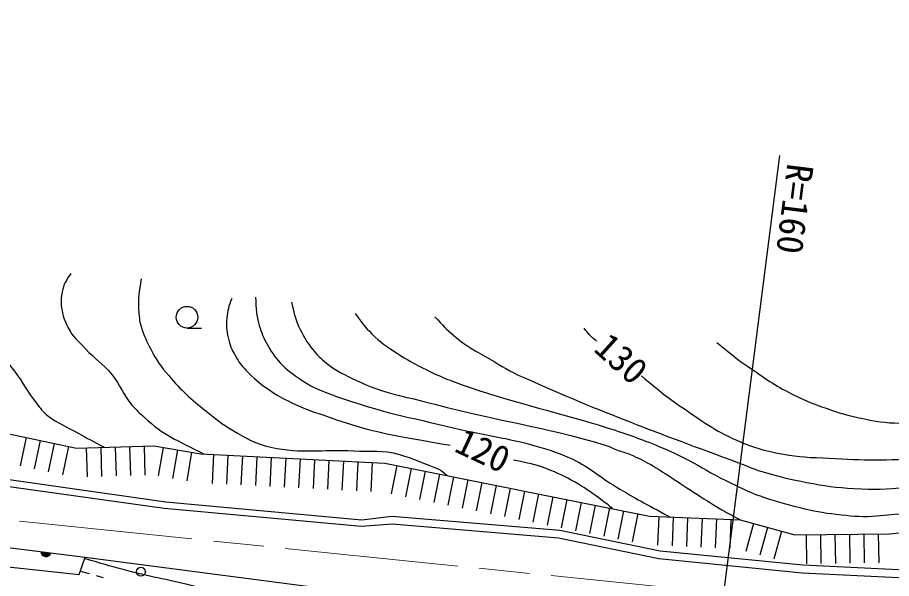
# Model space of a CAD drawing. Units: millimetres, scale not verified. Extents: x 40000 to 680000, y 20000 to 380000.
# Drawn here: x 213128 to 273636, y 264096 to 302913 of the extents above; entities that cross this region are included whole.
import ezdxf
from ezdxf.enums import TextEntityAlignment as Align

# ---------------------------------------------------------------- set-up
doc = ezdxf.new("R2010")
doc.units = ezdxf.units.MM
doc.header["$LTSCALE"] = 1000
doc.linetypes.add('CHAIN', pattern=[18.5, 12, -1.5, 3.5, -1.5])
for name, color, linetype, lineweight in [('M-BGD', 7, 'Continuous', 25), ('M-BMK', 2, 'CHAIN', 13), ('M-BMK-SRVR', 3, 'Continuous', 25)]:
    doc.layers.add(name, color=color, linetype=linetype, lineweight=lineweight)
doc.styles.add('ＭＳ ゴシック', font='')
doc.styles.get('ＭＳ ゴシック').set_extended_font_data('MS Gothic')

msp = doc.modelspace()

# ---------------------------------------------------------------- linework, layer by layer
at = {"layer": 'M-BGD'}
for p, q in [((224864, 281426), (225864, 281426)), ((213723, 273849), (213306, 271893)), ((214701, 273641), (214285, 271685)), ((215679, 273433), (215263, 271477)), ((216657, 273225), (216241, 271268)), ((217890, 273129), (217951, 271129)), ((218890, 273159), (218950, 271160)), ((219889, 273189), (219950, 271190)), ((220889, 273219), (220949, 271220)), ((221888, 273250), (221949, 271251)), ((223212, 273162), (222878, 271190)), ((224198, 272995), (223864, 271023)), ((225184, 272829), (224850, 270857)), ((226703, 272676), (226602, 270678)), ((227702, 272625), (227600, 270627)), ((228701, 272574), (228599, 270576)), ((229699, 272523), (229598, 270525)), ((230698, 272472), (230596, 270474)), ((231697, 272421), (231595, 270424)), ((232696, 272370), (232594, 270373)), ((233694, 272319), (233592, 270322)), ((234693, 272268), (234591, 270271)), ((235692, 272217), (235590, 270220)), ((236690, 272166), (236589, 270169)), ((237689, 272115), (237587, 270118)), ((239395, 271906), (239004, 269945)), ((240375, 271711), (239985, 269749)), ((241356, 271516), (240965, 269554)), ((242337, 271320), (241946, 269359)), ((243318, 271125), (242927, 269163)), ((244298, 270930), (243908, 268968)), ((245279, 270734), (244888, 268773)), ((246260, 270539), (245869, 268577)), ((247240, 270344), (246850, 268382)), ((248221, 270148), (247831, 268187)), ((249202, 269953), (248811, 267991)), ((250183, 269758), (249792, 267796)), ((251163, 269562), (250773, 267601)), ((252144, 269367), (251753, 267405)), ((253125, 269171), (252734, 267210)), ((254106, 268976), (253715, 267015)), ((255086, 268781), (254696, 266819)), ((256067, 268585), (255676, 266624)), ((257525, 268395), (257441, 266396)), ((258524, 268353), (258440, 266355)), ((259523, 268311), (259439, 266313)), ((260522, 268269), (260438, 266271)), ((261521, 268227), (261437, 266229)), ((262520, 268185), (262436, 266187)), ((264089, 267900), (263556, 265972)), ((265053, 267634), (264520, 265706)), ((266017, 267368), (265484, 265440)), ((267721, 267119), (267747, 265119)), ((268721, 267133), (268747, 265133)), ((269721, 267146), (269747, 265146)), ((270720, 267159), (270747, 265160)), ((271720, 267173), (271747, 265173)), ((272720, 267186), (272747, 265186)), ((209401, 266624), (217808, 265583)), ((217476, 264612), (218097, 264440)), ((218579, 264306), (219061, 264172))]:
    msp.add_line(p, q, dxfattribs=at)
for points in [[(208962, 271464), (223405, 269409), (236965, 268155), (239053, 268421), (250663, 267449), (257610, 266020), (267500, 265045), (274607, 264703), (288338, 264976), (298545, 265801), (310607, 267549), (320556, 269260), (324578, 270673), (335084, 275971), (336828, 276559), (350323, 279206), (360730, 282588), (374824, 286819), (388894, 291457), (390927, 294174), (411186, 300692), (415147, 300043), (423457, 302174), (427895, 302913)], [(208895, 270981), (223291, 268954), (236945, 267709), (239065, 267869), (250585, 266904), (257528, 265476), (267460, 264497), (274600, 264154), (288366, 264427), (298606, 265255), (310693, 267006), (320695, 268727), (324794, 270167), (335307, 275271), (336971, 275923), (350461, 278674), (360964, 281796), (375031, 286201), (389237, 290804), (391299, 293551), (411228, 300129), (415209, 299400), (423590, 301483), (427999, 302268)], [(194057, 278166), (211219, 274383), (217205, 273108), (222573, 273270), (225822, 272720), (238570, 272071), (256892, 268421), (263153, 268159), (266952, 267109), (273489, 267196), (284887, 268346), (288973, 268634), (299546, 267984), (311669, 270008)], [(194606, 270431), (200020, 268424), (205519, 267007), (209401, 266624), (210110, 265166), (217392, 264366), (217808, 265583), (234247, 263421), (246099, 262333), (267035, 260377), (273417, 256478)]]:
    msp.add_lwpolyline(points, dxfattribs=at)
for centre, radius in [((224864, 282176), 750), ((221675, 264566), 305)]:
    msp.add_circle(centre, radius, dxfattribs=at)
for radius, start, end in [(354, 181.7353, 344.14048), (283, 183.95934, 341.91644), (212, 187.70567, 338.17012), (142, 195.4174, 330.45839), (100, 205.73506, 320.14072)]:
    msp.add_arc((215100, 265973), radius, start, end, dxfattribs=at)
for points, knots in [([(209735, 285882), (209534, 285204), (209435, 284937), (209440, 284314), (209443, 283829), (209422, 283531), (209610, 283085), (209860, 282491), (210132, 282223), (210416, 281645), (210439, 281598), (210430, 281562), (210458, 281518), (211294, 280227), (211994, 279673), (212917, 278443), (213549, 277601), (213788, 277046), (214444, 276223), (214722, 275875), (214850, 275643), (215207, 275376), (215974, 274804), (216489, 274611), (217326, 274149), (218040, 273754), (218275, 273630), (219169, 273167)], [0, 0, 0, 0, 1, 1, 1, 2, 2, 2, 3, 3, 3, 4, 4, 4, 5, 5, 5, 6, 6, 6, 7, 7, 7, 8, 8, 8, 9, 9, 9, 9]), ([(216812, 285208), (216488, 284691), (216327, 284473), (216219, 283936), (216134, 283514), (216116, 283261), (216178, 282834), (216259, 282264), (216382, 281949), (216644, 281436), (216976, 280787), (217340, 280535), (217832, 279996), (218502, 279261), (219028, 278991), (219655, 278218), (220279, 277447), (220407, 276851), (221054, 276100), (221360, 275745), (221559, 275571), (221902, 275253), (223297, 273961), (224086, 273721), (226053, 272709)], [0, 0, 0, 0, 1, 1, 1, 2, 2, 2, 3, 3, 3, 4, 4, 4, 5, 5, 5, 6, 6, 6, 7, 7, 7, 8, 8, 8, 8]), ([(221685, 284829), (221540, 283870), (221454, 283538), (221517, 282710), (221552, 282243), (221555, 281973), (221687, 281524), (221875, 280884), (222058, 280548), (222366, 279956), (222761, 279195), (223037, 278787), (223595, 278135), (224501, 277077), (225096, 276552), (226181, 275679), (226865, 275129), (227245, 274806), (228004, 274366), (228991, 273794), (229560, 273427), (230674, 273182), (232858, 272700), (234162, 273064), (236395, 272931), (237638, 272856), (238377, 273026), (239573, 272678), (240573, 272387), (241104, 272131), (242073, 271747), (242158, 271713), (242206, 271695), (242289, 271654), (242542, 271530), (242619, 271434), (242863, 271216)], [0, 0, 0, 0, 1, 1, 1, 2, 2, 2, 3, 3, 3, 4, 4, 4, 5, 5, 5, 6, 6, 6, 7, 7, 7, 8, 8, 8, 9, 9, 9, 10, 10, 10, 11, 11, 11, 12, 12, 12, 12]), ([(227957, 283476), (227748, 282890), (227666, 282664), (227618, 282120), (227572, 281592), (227583, 281281), (227704, 280765), (227826, 280244), (227943, 279955), (228213, 279494), (228452, 279085), (228606, 278861), (228934, 278519), (229520, 277910), (229882, 277588), (230587, 277122), (231144, 276755), (231472, 276569), (232071, 276276), (233059, 275791), (233661, 275628), (234698, 275260), (237869, 274135), (239135, 274046), (243089, 273316)], [0, 0, 0, 0, 1, 1, 1, 2, 2, 2, 3, 3, 3, 4, 4, 4, 5, 5, 5, 6, 6, 6, 7, 7, 7, 8, 8, 8, 8]), ([(229609, 283562), (229649, 282678), (229640, 282347), (229864, 281613), (230027, 281081), (230146, 280786), (230416, 280300), (230710, 279770), (230900, 279479), (231307, 279029), (231820, 278462), (232199, 278230), (232833, 277801), (233679, 277229), (234245, 277048), (235206, 276701), (238317, 275577), (240171, 275286), (243385, 274502), (245609, 273960), (246909, 273874), (249106, 273234), (250086, 272949), (250641, 272781), (251564, 272346), (252822, 271752), (253381, 271157), (254574, 270441), (256002, 269583), (256496, 269326), (258298, 268362)], [0, 0, 0, 0, 1, 1, 1, 2, 2, 2, 3, 3, 3, 4, 4, 4, 5, 5, 5, 6, 6, 6, 7, 7, 7, 8, 8, 8, 9, 9, 9, 10, 10, 10, 10]), ([(232109, 283225), (232307, 282345), (232362, 282019), (232704, 281318), (232977, 280757), (233158, 280448), (233552, 279963), (233891, 279545), (234106, 279324), (234527, 278989), (235258, 278407), (235760, 278205), (236604, 277803), (238603, 276852), (239889, 276728), (242028, 276154), (246600, 274928), (249280, 274696), (253809, 273322), (254150, 273218), (254326, 273115), (254657, 272983), (254657, 272983), (254657, 272983), (254657, 272983), (255011, 272859), (255217, 272812), (255563, 272666), (256125, 272431), (256434, 272280), (256963, 271978), (257509, 271665), (257799, 271462), (258329, 271122), (259063, 270653), (259460, 270367), (260195, 269900), (260853, 269483), (261220, 269245), (261895, 268856), (262382, 268575), (262544, 268485), (263153, 268159)], [0, 0, 0, 0, 1, 1, 1, 2, 2, 2, 3, 3, 3, 4, 4, 4, 5, 5, 5, 6, 6, 6, 7, 7, 7, 8, 8, 8, 9, 9, 9, 10, 10, 10, 11, 11, 11, 12, 12, 12, 13, 13, 13, 14, 14, 14, 14]), ([(236516, 282422), (236991, 281750), (237163, 281524), (237661, 281024), (238252, 280431), (238663, 280181), (239357, 279712), (240143, 279181), (240628, 278952), (241476, 278526), (242578, 277974), (243234, 277740), (244400, 277342), (248108, 276077), (250284, 275685), (254020, 274508), (255414, 274069), (256181, 273780), (257538, 273239), (259711, 272373), (260755, 271510), (262878, 270530), (263518, 270235), (263865, 270039), (264531, 269811), (265592, 269448), (266194, 269259), (267286, 269007), (268270, 268781), (268824, 268646), (269829, 268543), (270801, 268442), (271353, 268346), (272329, 268417), (275284, 268631), (276959, 268822), (279828, 269565), (281034, 269878), (281702, 270087), (282878, 270499), (285109, 271280), (286349, 271755), (288512, 272705), (292579, 274492), (294733, 275760), (298764, 277626), (299779, 278096), (300334, 278401), (301390, 278772), (302693, 279229), (303467, 279355), (304822, 279621), (307057, 280060), (308313, 280345), (310584, 280514), (313093, 280701), (314509, 280527), (317024, 280518), (318812, 280511), (319816, 280381), (321601, 280478), (323618, 280588), (324350, 280734), (326727, 281159)], [0, 0, 0, 0, 1, 1, 1, 2, 2, 2, 3, 3, 3, 4, 4, 4, 5, 5, 5, 6, 6, 6, 7, 7, 7, 8, 8, 8, 9, 9, 9, 10, 10, 10, 11, 11, 11, 12, 12, 12, 13, 13, 13, 14, 14, 14, 15, 15, 15, 16, 16, 16, 17, 17, 17, 18, 18, 18, 19, 19, 19, 20, 20, 20, 21, 21, 21, 21]), ([(242025, 282213), (242586, 281574), (242792, 281377), (243339, 280900), (244205, 280147), (244803, 279864), (245798, 279292), (246696, 278774), (247181, 278442), (248129, 278022), (253859, 275478), (257173, 274289), (263047, 272098), (263773, 271827), (264166, 271632), (264912, 271421), (266009, 271110), (266631, 270958), (267751, 270745), (269030, 270502), (269757, 270398), (271056, 270323), (272461, 270242), (273257, 270276), (274658, 270410), (276226, 270559), (277099, 270724), (278641, 271047), (279843, 271300), (280508, 271481), (281691, 271812), (283198, 272233), (284024, 272534), (285504, 273043), (291989, 275270), (294093, 276670), (301432, 280424)], [0, 0, 0, 0, 1, 1, 1, 2, 2, 2, 3, 3, 3, 4, 4, 4, 5, 5, 5, 6, 6, 6, 7, 7, 7, 8, 8, 8, 9, 9, 9, 10, 10, 10, 11, 11, 11, 12, 12, 12, 12]), ([(253219, 280509), (252967, 280722), (252886, 280785), (252701, 280990), (252559, 281147), (252510, 281208), (252360, 281412)], [0, 0, 0, 0, 1, 1, 1, 2, 2, 2, 2]), ([(261541, 280433), (261890, 280139), (261985, 280064), (262274, 279833), (262890, 279340), (263239, 279068), (263891, 278624), (265045, 277837), (265690, 277378), (266943, 276761), (267762, 276358), (268244, 276177), (269104, 275872), (269949, 275574), (270434, 275436), (271308, 275238), (272287, 275017), (272847, 274896), (273850, 274858), (275442, 274798), (276361, 274819), (277918, 275157), (279325, 275462), (280096, 275729), (281434, 276261), (283217, 276969), (283836, 277401), (285755, 278594)], [0, 0, 0, 0, 1, 1, 1, 2, 2, 2, 3, 3, 3, 4, 4, 4, 5, 5, 5, 6, 6, 6, 7, 7, 7, 8, 8, 8, 9, 9, 9, 9]), ([(256320, 278125), (257667, 276991), (258085, 276658), (259294, 275825), (260755, 274820), (261581, 274226), (263216, 273539), (264157, 273143), (264717, 272985), (265716, 272777), (266922, 272527), (267621, 272494), (268852, 272440), (271415, 272327), (272867, 272193), (275420, 272444), (276284, 272529), (276789, 272498), (277623, 272742), (281453, 273861), (283514, 274781), (287169, 276382), (290065, 277651), (291046, 278124), (294472, 279874)], [0, 0, 0, 0, 1, 1, 1, 2, 2, 2, 3, 3, 3, 4, 4, 4, 5, 5, 5, 6, 6, 6, 7, 7, 7, 8, 8, 8, 8]), ([(254315, 268935), (253875, 269296), (253747, 269393), (253371, 269671), (252752, 270130), (252393, 270374), (251727, 270760), (250996, 271183), (250563, 271388), (249772, 271682), (248901, 272005), (248546, 272068), (247472, 272282)], [0, 0, 0, 0, 1, 1, 1, 2, 2, 2, 3, 3, 3, 4, 4, 4, 4]), ([(286311, 247971), (285115, 248541), (284733, 248695), (283686, 249071), (282104, 249639), (281137, 249689), (279512, 250120), (278129, 250488), (277335, 250638), (275988, 251120), (274690, 251585), (274000, 251941), (272738, 252495), (271626, 252983), (271055, 253379), (269914, 253795), (267914, 254524), (266736, 254765), (264677, 255307), (262889, 255778), (261898, 256104), (260078, 256432), (258320, 256749), (257296, 256642), (255529, 256907), (254005, 257135), (253186, 257453), (251667, 257719), (249099, 258169), (247640, 258292), (245068, 258719), (243522, 258976), (242655, 259118), (241121, 259444), (239795, 259726), (239059, 259918), (237746, 260256), (235810, 260753), (234739, 261080), (232808, 261597), (229858, 262387), (228213, 262858), (225249, 263596), (223377, 264062), (222300, 264208), (220438, 264715), (219393, 264999), (219045, 265095), (217775, 265487)], [0, 0, 0, 0, 1, 1, 1, 2, 2, 2, 3, 3, 3, 4, 4, 4, 5, 5, 5, 6, 6, 6, 7, 7, 7, 8, 8, 8, 9, 9, 9, 10, 10, 10, 11, 11, 11, 12, 12, 12, 13, 13, 13, 14, 14, 14, 15, 15, 15, 16, 16, 16, 16])]:
    msp.add_open_spline(points, degree=3, knots=knots, dxfattribs=at)
at = {"layer": 'M-BMK'}
msp.add_line((262008, 263073), (211884, 268204), dxfattribs=at)
at = {"layer": 'M-BMK-SRVR'}
msp.add_line((265883, 293364), (262008, 263073), dxfattribs=at)

# ---------------------------------------------------------------- texts
at = {"layer": 'M-BGD', "style": 'ＭＳ ゴシック'}
for s, rotation, p in [('130', 318.013, (252565, 279480)), ('120', 334.894, (243042, 272431))]:
    msp.add_text(s, height=1833, rotation=rotation, dxfattribs=at).set_placement(p, align=Align.BOTTOM_LEFT)
at = {"layer": 'M-BMK-SRVR', "style": 'ＭＳ ゴシック'}
msp.add_text('R=160', height=1833, rotation=262.854, dxfattribs=at).set_placement((267337, 292761), align=Align.MIDDLE_LEFT)

doc.saveas('drawing.dxf')
